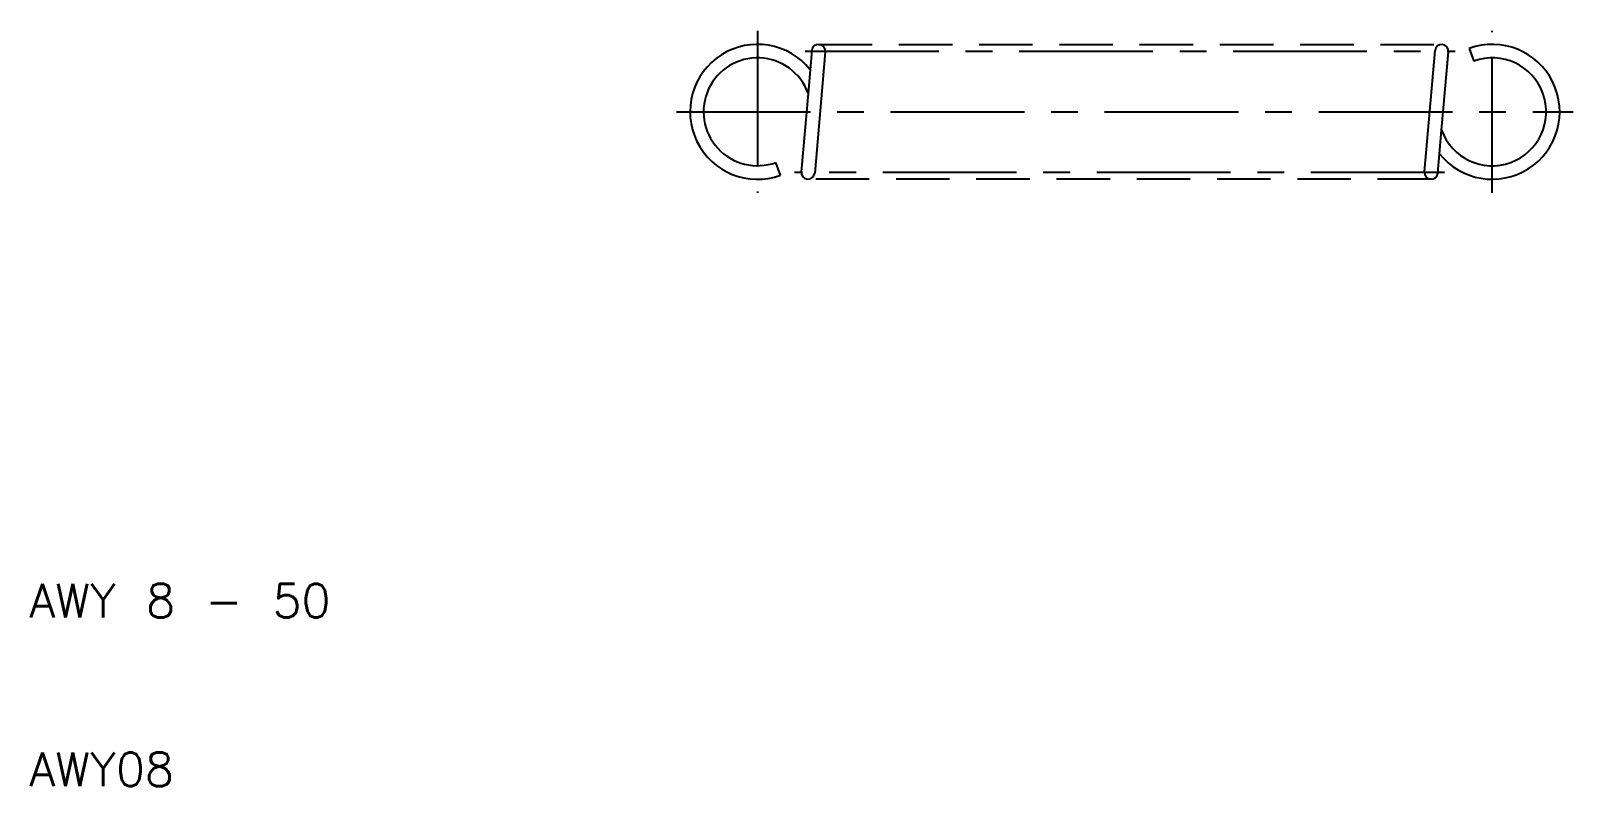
# Model space of a CAD drawing. Extents: x 10.1 to 101.6, y 10 to 54.8.
import ezdxf

# ---------------------------------------------------------------- set-up
doc = ezdxf.new("R2010")
doc.units = 0
doc.header["$LTSCALE"] = 0.25
doc.linetypes.add('CENTER', pattern=[50.8, 31.75, -6.35, 6.35, -6.35])
doc.linetypes.add('DASHED', pattern=[19.05, 12.7, -6.35])
doc.layers.get('0').update_dxf_attribs({"linetype": 'CONTINUOUS'})
doc.layers.add('CENTER', color=1, linetype='CENTER')
doc.styles.get("Standard").update_dxf_attribs({"font": 'txt.shx', "bigfont": 'extfont.shx'})

msp = doc.modelspace()

# ---------------------------------------------------------------- linework, layer by layer
at = {"color": 3, "linetype": 'DASHED'}
for p, q in [((56.828, 54), (93.802, 54)), ((93.172, 46), (56.198, 46))]:
    msp.add_line(p, q, dxfattribs=at)
for p, q in [((56.429, 53.635), (56.329, 52.492)), ((57.226, 53.565), (56.596, 46.365)), ((92.774, 46.435), (93.404, 53.635)), ((93.793, 48.906), (94.201, 53.565)), ((95.432, 53.759), (95.706, 53.007)), ((56.329, 52.492), (56.207, 51.094)), ((56.207, 51.094), (55.799, 46.435)), ((93.671, 47.508), (93.793, 48.906)), ((54.568, 46.241), (54.294, 46.993)), ((93.571, 46.365), (93.671, 47.508))]:
    msp.add_line(p, q)
for centre, radius, start, end in [((53.2, 50), 4, 38.52731, 290), ((56.828, 53.6), 0.4, 355, 175), ((93.802, 53.6), 0.4, 355, 175), ((96.8, 50), 4, 218.52731, 110), ((53.2, 50), 3.2, 20, 290), ((96.8, 50), 3.2, 200, 110), ((56.198, 46.4), 0.4, 175, 355), ((93.172, 46.4), 0.4, 175, 355)]:
    msp.add_arc(centre, radius, start, end)
at = {"layer": 'CENTER', "color": 1, "linetype": 'CENTER'}
for p, q in [((53.2, 54.8), (53.2, 45.2)), ((96.8, 45.2), (96.8, 54.8)), ((56.028, 53.6), (94.602, 53.6)), ((48.4, 50), (101.6, 50)), ((93.974, 46.4), (55.398, 46.4))]:
    msp.add_line(p, q, dxfattribs=at)

# ---------------------------------------------------------------- texts
for s, p in [('AWY 8 - 50', (10, 20)), ('AWY08', (10, 10))]:
    msp.add_text(s, height=2).set_placement(p)

doc.saveas('drawing.dxf')
